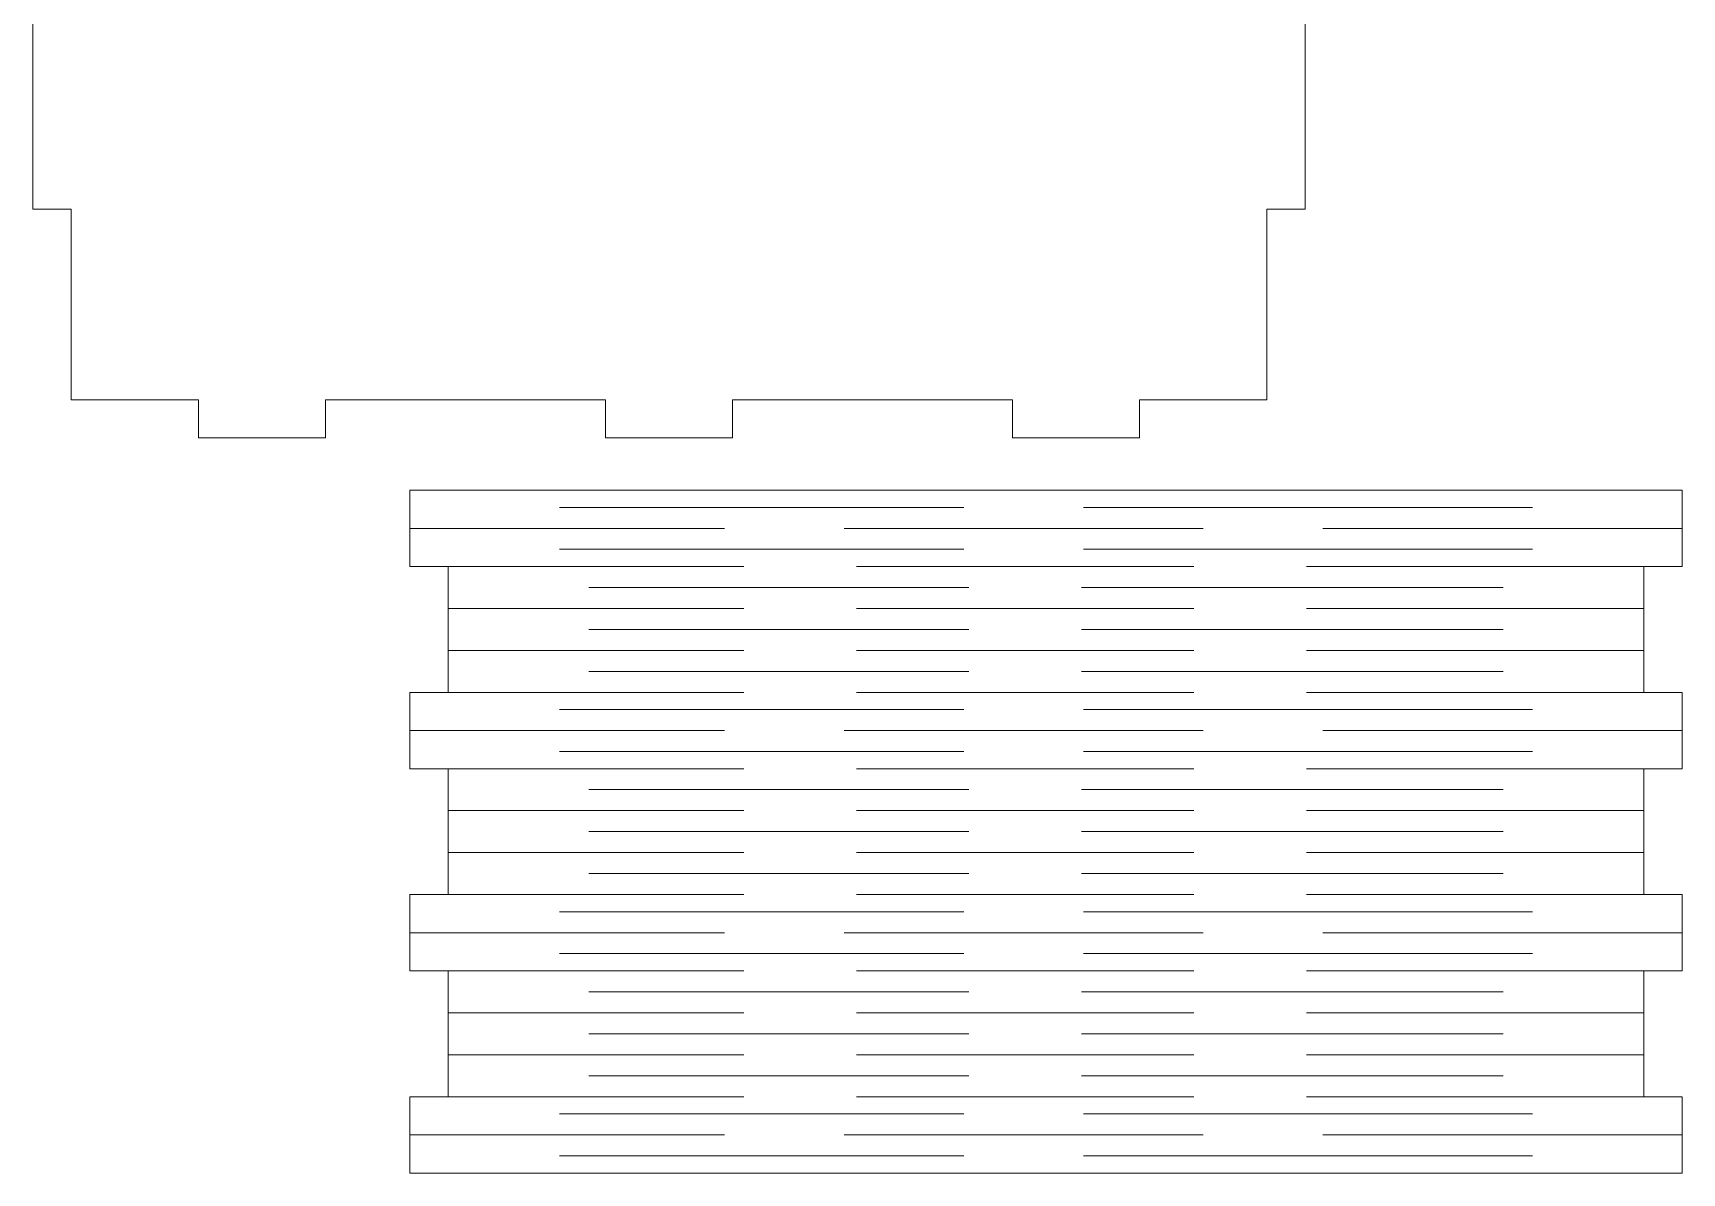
# Model space of a CAD drawing. Header units: millimetres. Extents: x -459 to 459, y -512 to 512.
# Drawn here: x -150.5 to -20.8, y 123.2 to 212.8 of the extents above; entities that cross this region are included whole.
import ezdxf

# ---------------------------------------------------------------- set-up
doc = ezdxf.new("R2010")
doc.units = ezdxf.units.MM
doc.header["$MEASUREMENT"] = 0
doc.layers.add('Camada 1', color=7, linetype='Continuous')

msp = doc.modelspace()

# ---------------------------------------------------------------- linework, layer by layer
at = {"layer": 'Camada 1', "color": 250, "lineweight": 20}
for points, knots in [([(-127.4507, 184.0029), (-127.4507, 184.0029), (-105.4507, 184.0029), (-105.4507, 184.0029), (-105.4507, 184.0029), (-105.4507, 184.0029), (-105.4507, 181.0029), (-105.4507, 181.0029), (-105.4507, 181.0029), (-105.4507, 181.0029), (-95.4507, 181.0029), (-95.4507, 181.0029), (-95.4507, 181.0029), (-95.4507, 181.0029), (-95.4507, 184.0029), (-95.4507, 184.0029), (-95.4507, 184.0029), (-95.4507, 184.0029), (-73.4507, 184.0029), (-73.4507, 184.0029), (-73.4507, 184.0029), (-73.4507, 184.0029), (-73.4507, 181.0029), (-73.4507, 181.0029), (-73.4507, 181.0029), (-73.4507, 181.0029), (-63.4507, 181.0029), (-63.4507, 181.0029), (-63.4507, 181.0029), (-63.4507, 181.0029), (-63.4507, 184.0029), (-63.4507, 184.0029), (-63.4507, 184.0029), (-63.4507, 184.0029), (-53.4507, 184.0029), (-53.4507, 184.0029), (-53.4507, 184.0029), (-53.4507, 184.0029), (-53.4507, 199.0029), (-53.4507, 199.0029), (-53.4507, 199.0029), (-53.4507, 199.0029), (-50.4507, 199.0029), (-50.4507, 199.0029), (-50.4507, 199.0029), (-50.4507, 199.0029), (-50.4507, 219.0029), (-50.4507, 219.0029), (-50.4507, 219.0029), (-50.4507, 219.0029), (-53.4507, 219.0029), (-53.4507, 219.0029), (-53.4507, 219.0029), (-53.4507, 219.0029), (-53.4507, 263.0029), (-53.4507, 263.0029), (-53.4507, 263.0029), (-53.4507, 263.0029), (-50.4507, 263.0029), (-50.4507, 263.0029), (-50.4507, 263.0029), (-50.4507, 263.0029), (-50.4507, 283.0029), (-50.4507, 283.0029), (-50.4507, 283.0029), (-50.4507, 283.0029), (-53.4507, 283.0029), (-53.4507, 283.0029), (-53.4507, 283.0029), (-53.4507, 283.0029), (-53.4507, 298.0029), (-53.4507, 298.0029), (-53.4507, 298.0029), (-53.4507, 298.0029), (-63.4507, 298.0029), (-63.4507, 298.0029), (-63.4507, 298.0029), (-63.4507, 298.0029), (-63.4507, 301.0029), (-63.4507, 301.0029), (-63.4507, 301.0029), (-63.4507, 301.0029), (-73.4507, 301.0029), (-73.4507, 301.0029), (-73.4507, 301.0029), (-73.4507, 301.0029), (-73.4507, 298.0029), (-73.4507, 298.0029), (-73.4507, 298.0029), (-73.4507, 298.0029), (-95.4507, 298.0029), (-95.4507, 298.0029), (-95.4507, 298.0029), (-95.4507, 298.0029), (-95.4507, 301.0029), (-95.4507, 301.0029), (-95.4507, 301.0029), (-95.4507, 301.0029), (-105.4507, 301.0029), (-105.4507, 301.0029), (-105.4507, 301.0029), (-105.4507, 301.0029), (-105.4507, 298.0029), (-105.4507, 298.0029), (-105.4507, 298.0029), (-105.4507, 298.0029), (-127.4507, 298.0029), (-127.4507, 298.0029), (-127.4507, 298.0029), (-127.4507, 298.0029), (-127.4507, 301.0029), (-127.4507, 301.0029), (-127.4507, 301.0029), (-127.4507, 301.0029), (-137.4507, 301.0029), (-137.4507, 301.0029), (-137.4507, 301.0029), (-137.4507, 301.0029), (-137.4507, 298.0029), (-137.4507, 298.0029), (-137.4507, 298.0029), (-137.4507, 298.0029), (-147.4507, 298.0029), (-147.4507, 298.0029), (-147.4507, 298.0029), (-147.4507, 298.0029), (-147.4507, 283.0029), (-147.4507, 283.0029), (-147.4507, 283.0029), (-147.4507, 283.0029), (-150.4507, 283.0029), (-150.4507, 283.0029), (-150.4507, 283.0029), (-150.4507, 283.0029), (-150.4507, 263.0029), (-150.4507, 263.0029), (-150.4507, 263.0029), (-150.4507, 263.0029), (-147.4507, 263.0029), (-147.4507, 263.0029), (-147.4507, 263.0029), (-147.4507, 263.0029), (-147.4507, 219.0029), (-147.4507, 219.0029), (-147.4507, 219.0029), (-147.4507, 219.0029), (-150.4507, 219.0029), (-150.4507, 219.0029), (-150.4507, 219.0029), (-150.4507, 219.0029), (-150.4507, 199.0029), (-150.4507, 199.0029), (-150.4507, 199.0029), (-150.4507, 199.0029), (-147.4507, 199.0029), (-147.4507, 199.0029), (-147.4507, 199.0029), (-147.4507, 199.0029), (-147.4507, 184.0029), (-147.4507, 184.0029), (-147.4507, 184.0029), (-147.4507, 184.0029), (-137.4507, 184.0029), (-137.4507, 184.0029), (-137.4507, 184.0029), (-137.4507, 184.0029), (-137.4507, 181.0029), (-137.4507, 181.0029), (-137.4507, 181.0029), (-137.4507, 181.0029), (-127.4507, 181.0029), (-127.4507, 181.0029), (-127.4507, 181.0029), (-127.4507, 181.0029), (-127.4507, 184.0029), (-127.4507, 184.0029)], [0, 0, 0, 0, 0.02222222, 0.02222222, 0.02222222, 0.02222222, 0.04444444, 0.04444444, 0.04444444, 0.04444444, 0.06666667, 0.06666667, 0.06666667, 0.06666667, 0.08888889, 0.08888889, 0.08888889, 0.08888889, 0.11111111, 0.11111111, 0.11111111, 0.11111111, 0.13333333, 0.13333333, 0.13333333, 0.13333333, 0.15555556, 0.15555556, 0.15555556, 0.15555556, 0.17777778, 0.17777778, 0.17777778, 0.17777778, 0.2, 0.2, 0.2, 0.2, 0.22222222, 0.22222222, 0.22222222, 0.22222222, 0.24444444, 0.24444444, 0.24444444, 0.24444444, 0.26666667, 0.26666667, 0.26666667, 0.26666667, 0.28888889, 0.28888889, 0.28888889, 0.28888889, 0.31111111, 0.31111111, 0.31111111, 0.31111111, 0.33333333, 0.33333333, 0.33333333, 0.33333333, 0.35555556, 0.35555556, 0.35555556, 0.35555556, 0.37777778, 0.37777778, 0.37777778, 0.37777778, 0.4, 0.4, 0.4, 0.4, 0.42222222, 0.42222222, 0.42222222, 0.42222222, 0.44444444, 0.44444444, 0.44444444, 0.44444444, 0.46666667, 0.46666667, 0.46666667, 0.46666667, 0.48888889, 0.48888889, 0.48888889, 0.48888889, 0.51111111, 0.51111111, 0.51111111, 0.51111111, 0.53333333, 0.53333333, 0.53333333, 0.53333333, 0.55555556, 0.55555556, 0.55555556, 0.55555556, 0.57777778, 0.57777778, 0.57777778, 0.57777778, 0.6, 0.6, 0.6, 0.6, 0.62222222, 0.62222222, 0.62222222, 0.62222222, 0.64444444, 0.64444444, 0.64444444, 0.64444444, 0.66666667, 0.66666667, 0.66666667, 0.66666667, 0.68888889, 0.68888889, 0.68888889, 0.68888889, 0.71111111, 0.71111111, 0.71111111, 0.71111111, 0.73333333, 0.73333333, 0.73333333, 0.73333333, 0.75555556, 0.75555556, 0.75555556, 0.75555556, 0.77777778, 0.77777778, 0.77777778, 0.77777778, 0.8, 0.8, 0.8, 0.8, 0.82222222, 0.82222222, 0.82222222, 0.82222222, 0.84444444, 0.84444444, 0.84444444, 0.84444444, 0.86666667, 0.86666667, 0.86666667, 0.86666667, 0.88888889, 0.88888889, 0.88888889, 0.88888889, 0.91111111, 0.91111111, 0.91111111, 0.91111111, 0.93333333, 0.93333333, 0.93333333, 0.93333333, 0.95555556, 0.95555556, 0.95555556, 0.95555556, 1, 1, 1, 1]), ([(-20.8125, 154.9916), (-20.8125, 154.9916), (-20.8125, 160.9945), (-20.8125, 160.9945), (-20.8125, 160.9945), (-20.8125, 160.9945), (-23.8125, 160.9945), (-23.8125, 160.9945), (-23.8125, 160.9945), (-23.8125, 160.9945), (-23.8125, 170.8908), (-23.8125, 170.8908), (-23.8125, 170.8908), (-23.8125, 170.8908), (-20.8125, 170.8908), (-20.8125, 170.8908), (-20.8125, 170.8908), (-20.8125, 170.8908), (-20.8125, 176.8937), (-20.8125, 176.8937), (-20.8125, 176.8937), (-20.8125, 176.8937), (-120.8125, 176.8937), (-120.8125, 176.8937), (-120.8125, 176.8937), (-120.8125, 176.8937), (-120.8125, 170.8908), (-120.8125, 170.8908), (-120.8125, 170.8908), (-120.8125, 170.8908), (-117.8125, 170.8908), (-117.8125, 170.8908), (-117.8125, 170.8908), (-117.8125, 170.8908), (-117.8125, 160.9945), (-117.8125, 160.9945), (-117.8125, 160.9945), (-117.8125, 160.9945), (-120.8125, 160.9945), (-120.8125, 160.9945), (-120.8125, 160.9945), (-120.8125, 160.9945), (-120.8125, 154.9916), (-120.8125, 154.9916), (-120.8125, 154.9916), (-120.8125, 154.9916), (-117.8125, 154.9916), (-117.8125, 154.9916), (-117.8125, 154.9916), (-117.8125, 154.9916), (-117.8125, 145.0952), (-117.8125, 145.0952), (-117.8125, 145.0952), (-117.8125, 145.0952), (-120.8125, 145.0952), (-120.8125, 145.0952), (-120.8125, 145.0952), (-120.8125, 145.0952), (-120.8125, 139.0923), (-120.8125, 139.0923), (-120.8125, 139.0923), (-120.8125, 139.0923), (-117.8125, 139.0923), (-117.8125, 139.0923), (-117.8125, 139.0923), (-117.8125, 139.0923), (-117.8125, 129.196), (-117.8125, 129.196), (-117.8125, 129.196), (-117.8125, 129.196), (-120.8125, 129.196), (-120.8125, 129.196), (-120.8125, 129.196), (-120.8125, 129.196), (-120.8125, 123.1931), (-120.8125, 123.1931), (-120.8125, 123.1931), (-120.8125, 123.1931), (-20.8125, 123.1931), (-20.8125, 123.1931), (-20.8125, 123.1931), (-20.8125, 123.1931), (-20.8125, 129.196), (-20.8125, 129.196), (-20.8125, 129.196), (-20.8125, 129.196), (-23.8125, 129.196), (-23.8125, 129.196), (-23.8125, 129.196), (-23.8125, 129.196), (-23.8125, 139.0923), (-23.8125, 139.0923), (-23.8125, 139.0923), (-23.8125, 139.0923), (-20.8125, 139.0923), (-20.8125, 139.0923), (-20.8125, 139.0923), (-20.8125, 139.0923), (-20.8125, 145.0952), (-20.8125, 145.0952), (-20.8125, 145.0952), (-20.8125, 145.0952), (-23.8125, 145.0952), (-23.8125, 145.0952), (-23.8125, 145.0952), (-23.8125, 145.0952), (-23.8125, 154.9916), (-23.8125, 154.9916), (-23.8125, 154.9916), (-23.8125, 154.9916), (-20.8125, 154.9916), (-20.8125, 154.9916)], [0, 0, 0, 0, 0.03448276, 0.03448276, 0.03448276, 0.03448276, 0.06896552, 0.06896552, 0.06896552, 0.06896552, 0.10344828, 0.10344828, 0.10344828, 0.10344828, 0.13793103, 0.13793103, 0.13793103, 0.13793103, 0.17241379, 0.17241379, 0.17241379, 0.17241379, 0.20689655, 0.20689655, 0.20689655, 0.20689655, 0.24137931, 0.24137931, 0.24137931, 0.24137931, 0.27586207, 0.27586207, 0.27586207, 0.27586207, 0.31034483, 0.31034483, 0.31034483, 0.31034483, 0.34482759, 0.34482759, 0.34482759, 0.34482759, 0.37931034, 0.37931034, 0.37931034, 0.37931034, 0.4137931, 0.4137931, 0.4137931, 0.4137931, 0.44827586, 0.44827586, 0.44827586, 0.44827586, 0.48275862, 0.48275862, 0.48275862, 0.48275862, 0.51724138, 0.51724138, 0.51724138, 0.51724138, 0.55172414, 0.55172414, 0.55172414, 0.55172414, 0.5862069, 0.5862069, 0.5862069, 0.5862069, 0.62068966, 0.62068966, 0.62068966, 0.62068966, 0.65517241, 0.65517241, 0.65517241, 0.65517241, 0.68965517, 0.68965517, 0.68965517, 0.68965517, 0.72413793, 0.72413793, 0.72413793, 0.72413793, 0.75862069, 0.75862069, 0.75862069, 0.75862069, 0.79310345, 0.79310345, 0.79310345, 0.79310345, 0.82758621, 0.82758621, 0.82758621, 0.82758621, 0.86206897, 0.86206897, 0.86206897, 0.86206897, 0.89655172, 0.89655172, 0.89655172, 0.89655172, 0.93103448, 0.93103448, 0.93103448, 0.93103448, 1, 1, 1, 1])]:
    msp.add_open_spline(points, degree=3, knots=knots, dxfattribs=at)
for points in [[(-77.2607, 175.5414), (-77.2607, 175.5414), (-109.0524, 175.5414), (-109.0524, 175.5414)], [(-32.5726, 175.5414), (-32.5726, 175.5414), (-67.8528, 175.5414), (-67.8528, 175.5414)], [(-96.0769, 173.8922), (-96.0769, 173.8922), (-120.8125, 173.8922), (-120.8125, 173.8922)], [(-58.4446, 173.8922), (-58.4446, 173.8922), (-86.6687, 173.8922), (-86.6687, 173.8922)], [(-20.8125, 173.8922), (-20.8125, 173.8922), (-49.0366, 173.8922), (-49.0366, 173.8922)], [(-77.2607, 172.2429), (-77.2607, 172.2429), (-109.0524, 172.2429), (-109.0524, 172.2429)], [(-32.5726, 172.2429), (-32.5726, 172.2429), (-67.8528, 172.2429), (-67.8528, 172.2429)], [(-94.561, 170.8905), (-94.561, 170.8905), (-117.8125, 170.8905), (-117.8125, 170.8905)], [(-59.1867, 170.8905), (-59.1867, 170.8905), (-85.7173, 170.8905), (-85.7173, 170.8905)], [(-23.8125, 170.8905), (-23.8125, 170.8905), (-50.3432, 170.8905), (-50.3432, 170.8905)], [(-76.8738, 169.2409), (-76.8738, 169.2409), (-106.758, 169.2409), (-106.758, 169.2409)], [(-34.867, 169.2409), (-34.867, 169.2409), (-68.0304, 169.2409), (-68.0304, 169.2409)], [(-94.561, 167.5917), (-94.561, 167.5917), (-117.8125, 167.5917), (-117.8125, 167.5917)], [(-59.1867, 167.5917), (-59.1867, 167.5917), (-85.7173, 167.5917), (-85.7173, 167.5917)], [(-23.8125, 167.5917), (-23.8125, 167.5917), (-50.3432, 167.5917), (-50.3432, 167.5917)], [(-76.8738, 165.9424), (-76.8738, 165.9424), (-106.758, 165.9424), (-106.758, 165.9424)], [(-34.867, 165.9424), (-34.867, 165.9424), (-68.0304, 165.9424), (-68.0304, 165.9424)], [(-94.561, 164.2931), (-94.561, 164.2931), (-117.8125, 164.2931), (-117.8125, 164.2931)], [(-59.1867, 164.2931), (-59.1867, 164.2931), (-85.7173, 164.2931), (-85.7173, 164.2931)], [(-23.8125, 164.2931), (-23.8125, 164.2931), (-50.3432, 164.2931), (-50.3432, 164.2931)], [(-76.8738, 162.6437), (-76.8738, 162.6437), (-106.758, 162.6437), (-106.758, 162.6437)], [(-34.867, 162.6437), (-34.867, 162.6437), (-68.0304, 162.6437), (-68.0304, 162.6437)], [(-94.561, 160.9944), (-94.561, 160.9944), (-117.8125, 160.9944), (-117.8125, 160.9944)], [(-59.1867, 160.9944), (-59.1867, 160.9944), (-85.7173, 160.9944), (-85.7173, 160.9944)], [(-23.8125, 160.9944), (-23.8125, 160.9944), (-50.3432, 160.9944), (-50.3432, 160.9944)], [(-77.2607, 159.6422), (-77.2607, 159.6422), (-109.0524, 159.6422), (-109.0524, 159.6422)], [(-32.5726, 159.6422), (-32.5726, 159.6422), (-67.8528, 159.6422), (-67.8528, 159.6422)], [(-96.0769, 157.993), (-96.0769, 157.993), (-120.8125, 157.993), (-120.8125, 157.993)], [(-58.4446, 157.993), (-58.4446, 157.993), (-86.6687, 157.993), (-86.6687, 157.993)], [(-20.8125, 157.993), (-20.8125, 157.993), (-49.0366, 157.993), (-49.0366, 157.993)], [(-77.2607, 156.3437), (-77.2607, 156.3437), (-109.0524, 156.3437), (-109.0524, 156.3437)], [(-32.5726, 156.3437), (-32.5726, 156.3437), (-67.8528, 156.3437), (-67.8528, 156.3437)], [(-94.561, 154.9913), (-94.561, 154.9913), (-117.8125, 154.9913), (-117.8125, 154.9913)], [(-59.1867, 154.9913), (-59.1867, 154.9913), (-85.7173, 154.9913), (-85.7173, 154.9913)], [(-23.8125, 154.9913), (-23.8125, 154.9913), (-50.3432, 154.9913), (-50.3432, 154.9913)], [(-76.8738, 153.3417), (-76.8738, 153.3417), (-106.758, 153.3417), (-106.758, 153.3417)], [(-34.867, 153.3417), (-34.867, 153.3417), (-68.0304, 153.3417), (-68.0304, 153.3417)], [(-94.561, 151.6925), (-94.561, 151.6925), (-117.8125, 151.6925), (-117.8125, 151.6925)], [(-59.1867, 151.6925), (-59.1867, 151.6925), (-85.7173, 151.6925), (-85.7173, 151.6925)], [(-23.8125, 151.6925), (-23.8125, 151.6925), (-50.3432, 151.6925), (-50.3432, 151.6925)], [(-76.8738, 150.0432), (-76.8738, 150.0432), (-106.758, 150.0432), (-106.758, 150.0432)], [(-34.867, 150.0432), (-34.867, 150.0432), (-68.0304, 150.0432), (-68.0304, 150.0432)], [(-94.561, 148.3939), (-94.561, 148.3939), (-117.8125, 148.3939), (-117.8125, 148.3939)], [(-59.1867, 148.3939), (-59.1867, 148.3939), (-85.7173, 148.3939), (-85.7173, 148.3939)], [(-23.8125, 148.3939), (-23.8125, 148.3939), (-50.3432, 148.3939), (-50.3432, 148.3939)], [(-76.8738, 146.7445), (-76.8738, 146.7445), (-106.758, 146.7445), (-106.758, 146.7445)], [(-34.867, 146.7445), (-34.867, 146.7445), (-68.0304, 146.7445), (-68.0304, 146.7445)], [(-94.561, 145.0952), (-94.561, 145.0952), (-117.8125, 145.0952), (-117.8125, 145.0952)], [(-59.1867, 145.0952), (-59.1867, 145.0952), (-85.7173, 145.0952), (-85.7173, 145.0952)], [(-23.8125, 145.0952), (-23.8125, 145.0952), (-50.3432, 145.0952), (-50.3432, 145.0952)], [(-77.2607, 143.7429), (-77.2607, 143.7429), (-109.0524, 143.7429), (-109.0524, 143.7429)], [(-32.5726, 143.7429), (-32.5726, 143.7429), (-67.8528, 143.7429), (-67.8528, 143.7429)], [(-96.0769, 142.0937), (-96.0769, 142.0937), (-120.8125, 142.0937), (-120.8125, 142.0937)], [(-58.4446, 142.0937), (-58.4446, 142.0937), (-86.6687, 142.0937), (-86.6687, 142.0937)], [(-20.8125, 142.0937), (-20.8125, 142.0937), (-49.0366, 142.0937), (-49.0366, 142.0937)], [(-77.2607, 140.4444), (-77.2607, 140.4444), (-109.0524, 140.4444), (-109.0524, 140.4444)], [(-32.5726, 140.4444), (-32.5726, 140.4444), (-67.8528, 140.4444), (-67.8528, 140.4444)], [(-94.561, 139.0921), (-94.561, 139.0921), (-117.8125, 139.0921), (-117.8125, 139.0921)], [(-59.1867, 139.0921), (-59.1867, 139.0921), (-85.7173, 139.0921), (-85.7173, 139.0921)], [(-23.8125, 139.0921), (-23.8125, 139.0921), (-50.3432, 139.0921), (-50.3432, 139.0921)], [(-76.8738, 137.4425), (-76.8738, 137.4425), (-106.758, 137.4425), (-106.758, 137.4425)], [(-34.867, 137.4425), (-34.867, 137.4425), (-68.0304, 137.4425), (-68.0304, 137.4425)], [(-94.561, 135.7933), (-94.561, 135.7933), (-117.8125, 135.7933), (-117.8125, 135.7933)], [(-59.1867, 135.7933), (-59.1867, 135.7933), (-85.7173, 135.7933), (-85.7173, 135.7933)], [(-23.8125, 135.7933), (-23.8125, 135.7933), (-50.3432, 135.7933), (-50.3432, 135.7933)], [(-76.8738, 134.144), (-76.8738, 134.144), (-106.758, 134.144), (-106.758, 134.144)], [(-34.867, 134.144), (-34.867, 134.144), (-68.0304, 134.144), (-68.0304, 134.144)], [(-94.561, 132.4947), (-94.561, 132.4947), (-117.8125, 132.4947), (-117.8125, 132.4947)], [(-59.1867, 132.4947), (-59.1867, 132.4947), (-85.7173, 132.4947), (-85.7173, 132.4947)], [(-23.8125, 132.4947), (-23.8125, 132.4947), (-50.3432, 132.4947), (-50.3432, 132.4947)], [(-76.8738, 130.8453), (-76.8738, 130.8453), (-106.758, 130.8453), (-106.758, 130.8453)], [(-34.867, 130.8453), (-34.867, 130.8453), (-68.0304, 130.8453), (-68.0304, 130.8453)], [(-94.561, 129.196), (-94.561, 129.196), (-117.8125, 129.196), (-117.8125, 129.196)], [(-59.1867, 129.196), (-59.1867, 129.196), (-85.7173, 129.196), (-85.7173, 129.196)], [(-23.8125, 129.196), (-23.8125, 129.196), (-50.3432, 129.196), (-50.3432, 129.196)], [(-77.2607, 127.8437), (-77.2607, 127.8437), (-109.0524, 127.8437), (-109.0524, 127.8437)], [(-32.5726, 127.8437), (-32.5726, 127.8437), (-67.8528, 127.8437), (-67.8528, 127.8437)], [(-96.0769, 126.1945), (-96.0769, 126.1945), (-120.8125, 126.1945), (-120.8125, 126.1945)], [(-58.4446, 126.1945), (-58.4446, 126.1945), (-86.6687, 126.1945), (-86.6687, 126.1945)], [(-20.8125, 126.1945), (-20.8125, 126.1945), (-49.0366, 126.1945), (-49.0366, 126.1945)], [(-77.2607, 124.5452), (-77.2607, 124.5452), (-109.0524, 124.5452), (-109.0524, 124.5452)], [(-32.5726, 124.5452), (-32.5726, 124.5452), (-67.8528, 124.5452), (-67.8528, 124.5452)]]:
    msp.add_open_spline(points, degree=3, dxfattribs=at)

doc.saveas('drawing.dxf')
